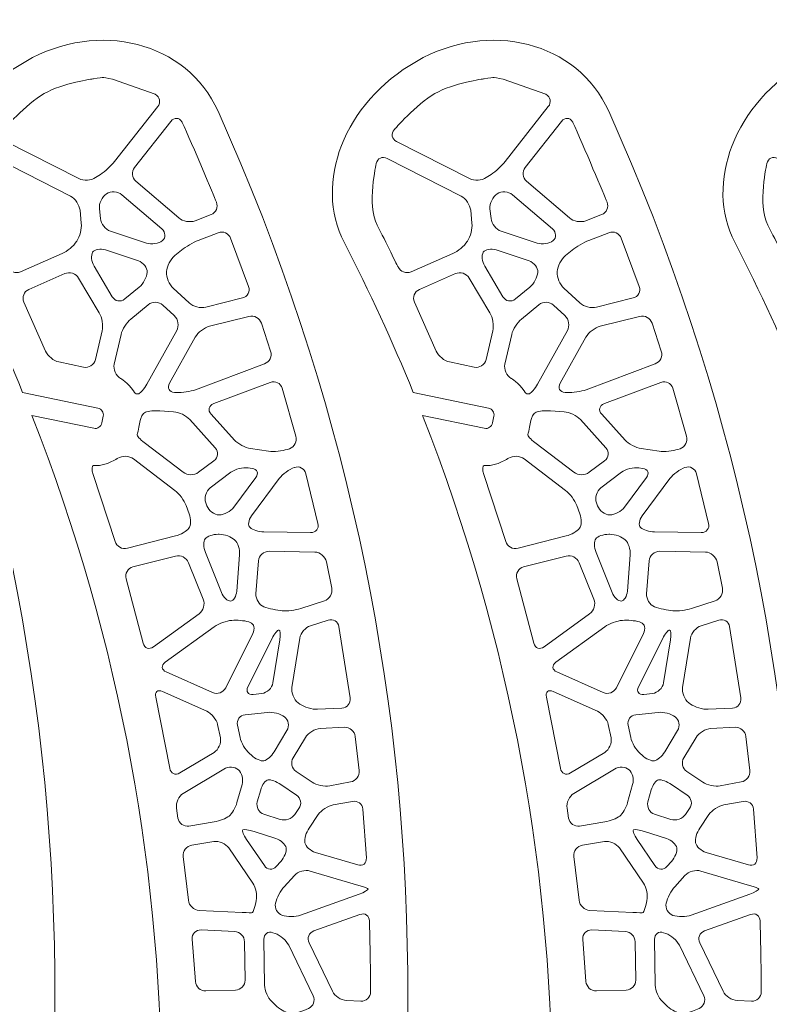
# Model space of a CAD drawing. Header units: inches. Extents: x 8 to 818, y -635 to -10.
# Drawn here: x 601.8 to 711, y -153.2 to -9.8 of the extents above; entities that cross this region are included whole.
import ezdxf

# ---------------------------------------------------------------- set-up
doc = ezdxf.new("R2010")
doc.units = ezdxf.units.IN
doc.header["$MEASUREMENT"] = 0
doc.layers.add('Calque 1', color=7, linetype='Continuous')

# ---------------------------------------------------------------- blocks, each defined once
blk = doc.blocks.new('block 2')
at = {"layer": 'Calque 1', "color": 179, "lineweight": 5, "true_color": 0x262425}
for points, knots in [([(715.86, -64), (715.86, -64), (726.82, -66.29), (726.82, -66.29), (727.36, -66.4), (727.7, -66.93), (727.59, -67.48), (727.59, -67.48), (727.39, -68.45), (727.39, -68.45), (727.27, -68.99), (726.74, -69.34), (726.2, -69.23), (726.2, -69.23), (717.2, -67.34), (717.2, -67.34), (769.2, -199.6), (711.01, -353.81), (579.16, -418.55), (579.16, -418.55), (584.06, -419.58), (584.06, -419.58), (584.61, -419.69), (584.95, -420.22), (584.84, -420.76), (584.84, -420.76), (584.63, -421.74), (584.63, -421.74), (584.52, -422.28), (583.99, -422.63), (583.45, -422.51), (583.45, -422.51), (574.72, -420.69), (574.72, -420.69), (571.92, -422), (569.1, -423.28), (566.24, -424.51), (562.3, -426.21), (560.36, -430.67), (561.85, -434.69), (561.85, -434.69), (561.9, -434.84), (561.9, -434.84), (563.44, -439), (568.05, -441.15), (572.21, -439.61), (738.97, -377.87), (817.84, -186.1), (744.29, -23.11), (739.77, -12.97), (726.88, -9.8), (716.32, -15.85), (716.32, -15.85), (716.32, -15.85), (716.32, -15.85), (705.75, -21.91), (701.37, -33.6), (705.82, -42.17), (709.52, -49.36), (712.86, -56.64), (715.86, -64)], [0, 0, 0, 0, 1, 1, 1, 2, 2, 2, 3, 3, 3, 4, 4, 4, 5, 5, 5, 6, 6, 6, 7, 7, 7, 8, 8, 8, 9, 9, 9, 10, 10, 10, 11, 11, 11, 12, 12, 12, 13, 13, 13, 14, 14, 14, 15, 15, 15, 16, 16, 16, 17, 17, 17, 18, 18, 18, 19, 19, 19, 20, 20, 20, 20]), ([(722.82, -35.45), (723.51, -35.8), (724.14, -36.72), (724.22, -37.5), (724.22, -37.5), (724.41, -39.41), (724.41, -39.41), (724.48, -40.18), (724.19, -41.34), (723.76, -41.99), (723.76, -41.99), (723.71, -42.07), (723.71, -42.07), (723.28, -42.71), (722.34, -43.49), (721.63, -43.81), (721.63, -43.81), (715.56, -46.46), (715.56, -46.46), (714.85, -46.77), (713.99, -46.46), (713.65, -45.76), (713.65, -45.76), (711.85, -42.05), (710.63, -39.69), (709.08, -36.7), (710.48, -30.71), (710.48, -30.71), (710.66, -29.95), (711.37, -29.62), (712.06, -29.98), (712.06, -29.98), (722.82, -35.45), (722.82, -35.45)], [0, 0, 0, 0, 1, 1, 1, 2, 2, 2, 3, 3, 3, 4, 4, 4, 5, 5, 5, 6, 6, 6, 7, 7, 7, 8, 8, 8, 9, 9, 9, 10, 10, 10, 11, 11, 11, 11])]:
    blk.add_open_spline(points, degree=3, knots=knots, dxfattribs=at)
blk = doc.blocks.new('block 3')
at = {"layer": 'Calque 1', "color": 179, "lineweight": 5, "true_color": 0x262425}
for points, knots in [([(659.05, -64), (659.05, -64), (670, -66.29), (670, -66.29), (670.54, -66.4), (670.89, -66.93), (670.77, -67.48), (670.77, -67.48), (670.57, -68.45), (670.57, -68.45), (670.46, -68.99), (669.93, -69.34), (669.38, -69.23), (669.38, -69.23), (660.39, -67.34), (660.39, -67.34), (712.38, -199.6), (654.19, -353.81), (522.35, -418.55), (522.35, -418.55), (527.25, -419.58), (527.25, -419.58), (527.79, -419.69), (528.13, -420.22), (528.02, -420.76), (528.02, -420.76), (527.82, -421.74), (527.82, -421.74), (527.7, -422.28), (527.17, -422.63), (526.63, -422.51), (526.63, -422.51), (517.9, -420.69), (517.9, -420.69), (515.1, -422), (512.28, -423.28), (509.42, -424.51), (505.49, -426.21), (503.55, -430.67), (505.03, -434.69), (505.03, -434.69), (505.09, -434.84), (505.09, -434.84), (506.62, -439), (511.23, -441.15), (515.39, -439.61), (682.15, -377.87), (761.02, -186.1), (687.47, -23.11), (682.95, -12.97), (670.06, -9.8), (659.51, -15.85), (659.51, -15.85), (659.51, -15.85), (659.51, -15.85), (648.93, -21.91), (644.56, -33.6), (649, -42.17), (652.7, -49.36), (656.04, -56.64), (659.05, -64)], [0, 0, 0, 0, 1, 1, 1, 2, 2, 2, 3, 3, 3, 4, 4, 4, 5, 5, 5, 6, 6, 6, 7, 7, 7, 8, 8, 8, 9, 9, 9, 10, 10, 10, 11, 11, 11, 12, 12, 12, 13, 13, 13, 14, 14, 14, 15, 15, 15, 16, 16, 16, 17, 17, 17, 18, 18, 18, 19, 19, 19, 20, 20, 20, 20]), ([(670.73, -18.2), (670.73, -18.2), (671.36, -18.3), (672.13, -18.43), (672.13, -18.43), (678.35, -20.63), (678.35, -20.63), (679.02, -21.02), (679.17, -21.83), (678.69, -22.44), (678.69, -22.44), (672.42, -30.41), (672.42, -30.41), (671.95, -31.02), (671.02, -31.87), (670.38, -32.3), (670.38, -32.3), (669.67, -32.77), (669.67, -32.77), (669.02, -33.2), (667.93, -33.26), (667.24, -32.91), (667.24, -32.91), (656.62, -27.51), (656.62, -27.51), (655.93, -27.16), (655.78, -26.39), (656.28, -25.8), (656.28, -25.8), (659.43, -22.13), (662.2, -20.54), (664.87, -19.01), (669.34, -18.39), (669.34, -18.39), (670.11, -18.28), (670.73, -18.2), (670.73, -18.2)], [0, 0, 0, 0, 1, 1, 1, 2, 2, 2, 3, 3, 3, 4, 4, 4, 5, 5, 5, 6, 6, 6, 7, 7, 7, 8, 8, 8, 9, 9, 9, 10, 10, 10, 11, 11, 11, 12, 12, 12, 12]), ([(680.61, -24.58), (681.09, -23.97), (681.82, -24), (682.23, -24.66), (682.23, -24.66), (682.24, -24.67), (682.53, -25.31), (684.33, -29.32), (687.23, -36.34), (687.23, -36.34), (687.53, -37.06), (687.18, -37.87), (686.45, -38.15), (686.45, -38.15), (684.14, -39.04), (684.14, -39.04), (683.42, -39.32), (682.34, -39.14), (681.76, -38.63), (681.76, -38.63), (675.54, -33.3), (675.54, -33.3), (674.95, -32.8), (674.86, -31.88), (675.34, -31.27), (675.34, -31.27), (680.61, -24.58), (680.61, -24.58)], [0, 0, 0, 0, 1, 1, 1, 2, 2, 2, 3, 3, 3, 4, 4, 4, 5, 5, 5, 6, 6, 6, 7, 7, 7, 8, 8, 8, 9, 9, 9, 9]), ([(666, -35.45), (666.69, -35.8), (667.32, -36.72), (667.4, -37.5), (667.4, -37.5), (667.59, -39.41), (667.59, -39.41), (667.66, -40.18), (667.37, -41.34), (666.94, -41.99), (666.94, -41.99), (666.89, -42.07), (666.89, -42.07), (666.46, -42.71), (665.53, -43.49), (664.82, -43.81), (664.82, -43.81), (658.74, -46.46), (658.74, -46.46), (658.03, -46.77), (657.17, -46.46), (656.83, -45.76), (656.83, -45.76), (655.03, -42.05), (653.82, -39.69), (652.26, -36.7), (653.67, -30.71), (653.67, -30.71), (653.84, -29.95), (654.56, -29.62), (655.25, -29.98), (655.25, -29.98), (666, -35.45), (666, -35.45)], [0, 0, 0, 0, 1, 1, 1, 2, 2, 2, 3, 3, 3, 4, 4, 4, 5, 5, 5, 6, 6, 6, 7, 7, 7, 8, 8, 8, 9, 9, 9, 10, 10, 10, 11, 11, 11, 11]), ([(679.28, -40.22), (679.87, -40.73), (679.91, -41.5), (679.38, -41.93), (678.84, -42.37), (677.8, -42.52), (677.07, -42.28), (677.07, -42.28), (671.84, -40.56), (671.84, -40.56), (671.1, -40.32), (670.43, -39.49), (670.36, -38.72), (670.36, -38.72), (670.21, -37.29), (670.21, -37.29), (670.14, -36.52), (670.6, -35.54), (671.24, -35.12), (671.89, -34.69), (672.89, -34.75), (673.48, -35.26), (673.48, -35.26), (679.28, -40.22), (679.28, -40.22)], [0, 0, 0, 0, 1, 1, 1, 2, 2, 2, 3, 3, 3, 4, 4, 4, 5, 5, 5, 6, 6, 6, 7, 7, 7, 8, 8, 8, 8]), ([(687.49, -40.78), (688.22, -40.5), (689.04, -40.86), (689.31, -41.59), (689.31, -41.59), (691.92, -48.6), (691.92, -48.6), (692.19, -49.33), (691.79, -50.08), (691.04, -50.27), (691.04, -50.27), (685.69, -51.61), (685.69, -51.61), (684.93, -51.8), (683.85, -51.52), (683.28, -51), (683.28, -51), (680.95, -48.86), (680.95, -48.86), (680.38, -48.33), (679.95, -47.27), (679.99, -46.49), (679.99, -46.49), (680, -46.41), (680, -46.41), (680.04, -45.64), (680.57, -44.6), (681.17, -44.11), (681.17, -44.11), (682.17, -43.3), (682.17, -43.3), (682.77, -42.81), (683.86, -42.18), (684.58, -41.9), (684.58, -41.9), (687.49, -40.78), (687.49, -40.78)], [0, 0, 0, 0, 1, 1, 1, 2, 2, 2, 3, 3, 3, 4, 4, 4, 5, 5, 5, 6, 6, 6, 7, 7, 7, 8, 8, 8, 9, 9, 9, 10, 10, 10, 11, 11, 11, 12, 12, 12, 12]), ([(675.89, -44.87), (676.63, -45.11), (677.2, -45.87), (677.16, -46.55), (677.12, -47.23), (676.6, -48.19), (676, -48.69), (676, -48.69), (673.9, -50.41), (673.9, -50.41), (673.29, -50.9), (672.48, -50.76), (672.08, -50.09), (672.08, -50.09), (669.44, -45.63), (669.44, -45.63), (669.04, -44.96), (668.95, -44.06), (669.24, -43.63), (669.53, -43.2), (670.36, -43.05), (671.1, -43.29), (671.1, -43.29), (675.89, -44.87), (675.89, -44.87)], [0, 0, 0, 0, 1, 1, 1, 2, 2, 2, 3, 3, 3, 4, 4, 4, 5, 5, 5, 6, 6, 6, 7, 7, 7, 8, 8, 8, 8]), ([(670.2, -52.45), (670.6, -53.12), (670.78, -54.29), (670.6, -55.04), (670.6, -55.04), (669.63, -59.24), (669.63, -59.24), (669.45, -60), (668.69, -60.49), (667.93, -60.33), (667.93, -60.33), (664.33, -59.58), (664.33, -59.58), (663.57, -59.42), (662.7, -58.71), (662.39, -57.99), (662.39, -57.99), (659.23, -50.87), (659.23, -50.87), (658.91, -50.16), (659.23, -49.33), (659.94, -49.02), (659.94, -49.02), (665.18, -46.73), (665.18, -46.73), (665.89, -46.41), (666.8, -46.71), (667.19, -47.37), (667.19, -47.37), (670.2, -52.45), (670.2, -52.45)], [0, 0, 0, 0, 1, 1, 1, 2, 2, 2, 3, 3, 3, 4, 4, 4, 5, 5, 5, 6, 6, 6, 7, 7, 7, 8, 8, 8, 9, 9, 9, 10, 10, 10, 10]), ([(681.11, -52.83), (681.68, -53.36), (681.84, -54.34), (681.46, -55.02), (681.46, -55.02), (677.11, -62.8), (677.11, -62.8), (676.73, -63.47), (676.22, -64.1), (675.97, -64.2), (675.71, -64.29), (675.41, -64.18), (675.29, -63.96), (675.29, -63.96), (675.29, -63.96), (675.16, -63.76), (674.41, -62.61), (673.28, -61.97), (673.28, -61.97), (672.61, -61.58), (672.2, -60.65), (672.37, -59.89), (672.37, -59.89), (673.37, -55.6), (673.37, -55.6), (673.55, -54.84), (674.18, -53.82), (674.78, -53.33), (674.78, -53.33), (677.32, -51.25), (677.32, -51.25), (677.92, -50.76), (678.88, -50.79), (679.45, -51.31), (679.45, -51.31), (681.11, -52.83), (681.11, -52.83)], [0, 0, 0, 0, 1, 1, 1, 2, 2, 2, 3, 3, 3, 4, 4, 4, 5, 5, 5, 6, 6, 6, 7, 7, 7, 8, 8, 8, 9, 9, 9, 10, 10, 10, 11, 11, 11, 12, 12, 12, 12]), ([(691.96, -52.95), (692.72, -52.76), (693.54, -53.21), (693.78, -53.94), (693.78, -53.94), (695.12, -58.01), (695.12, -58.01), (695.36, -58.75), (694.96, -59.58), (694.23, -59.85), (694.23, -59.85), (684.19, -63.61), (684.19, -63.61), (683.46, -63.88), (682.24, -64.07), (681.46, -64.02), (681.46, -64.02), (681.13, -64), (681.13, -64), (680.36, -63.95), (680.03, -63.35), (680.41, -62.67), (680.41, -62.67), (684.17, -55.96), (684.17, -55.96), (684.54, -55.28), (685.47, -54.57), (686.22, -54.38), (686.22, -54.38), (691.96, -52.95), (691.96, -52.95)], [0, 0, 0, 0, 1, 1, 1, 2, 2, 2, 3, 3, 3, 4, 4, 4, 5, 5, 5, 6, 6, 6, 7, 7, 7, 8, 8, 8, 9, 9, 9, 10, 10, 10, 10]), ([(695.07, -62.55), (695.8, -62.27), (696.57, -62.66), (696.79, -63.4), (696.79, -63.4), (698.8, -70.37), (698.8, -70.37), (699.01, -71.11), (698.58, -71.93), (697.85, -72.19), (697.85, -72.19), (697.55, -72.29), (697.55, -72.29), (696.82, -72.55), (695.59, -72.67), (694.82, -72.56), (694.82, -72.56), (692.2, -72.18), (692.2, -72.18), (691.43, -72.07), (690.37, -71.51), (689.85, -70.93), (689.85, -70.93), (686.46, -67.18), (686.46, -67.18), (685.94, -66.6), (686.11, -65.91), (686.84, -65.63), (686.84, -65.63), (695.07, -62.55), (695.07, -62.55)], [0, 0, 0, 0, 1, 1, 1, 2, 2, 2, 3, 3, 3, 4, 4, 4, 5, 5, 5, 6, 6, 6, 7, 7, 7, 8, 8, 8, 9, 9, 9, 10, 10, 10, 10]), ([(681.01, -66.82), (681.78, -66.87), (682.84, -67.38), (683.36, -67.95), (683.36, -67.95), (687.07, -72.06), (687.07, -72.06), (687.59, -72.63), (687.5, -73.48), (686.88, -73.95), (686.88, -73.95), (684.64, -75.63), (684.64, -75.63), (684.02, -76.09), (683.01, -76.09), (682.39, -75.62), (682.39, -75.62), (676.74, -71.3), (676.74, -71.3), (676.12, -70.83), (675.66, -70.31), (675.71, -70.15), (675.76, -69.99), (675.91, -69.34), (675.97, -69.07), (676.02, -68.8), (676.1, -68.36), (676.14, -68.1), (676.18, -67.83), (676.52, -67), (676.91, -66.86), (677.29, -66.72), (678.24, -66.64), (679.02, -66.69), (679.02, -66.69), (681.01, -66.82), (681.01, -66.82)], [0, 0, 0, 0, 1, 1, 1, 2, 2, 2, 3, 3, 3, 4, 4, 4, 5, 5, 5, 6, 6, 6, 7, 7, 7, 8, 8, 8, 9, 9, 9, 10, 10, 10, 11, 11, 11, 12, 12, 12, 12]), ([(681.21, -78.26), (681.82, -78.74), (682.55, -79.72), (682.83, -80.44), (682.83, -80.44), (683.29, -81.67), (683.29, -81.67), (683.56, -82.39), (683.53, -83.34), (683.22, -83.77), (682.91, -84.19), (682.04, -84.7), (681.29, -84.89), (681.29, -84.89), (674.29, -86.68), (674.29, -86.68), (673.54, -86.87), (672.73, -86.43), (672.5, -85.69), (672.5, -85.69), (669.33, -75.96), (669.33, -75.96), (669.08, -75.22), (669.09, -74.64), (669.35, -74.66), (669.35, -74.66), (669.35, -74.66), (669.59, -74.66), (671.27, -74.66), (672.9, -73.59), (672.9, -73.59), (673.55, -73.17), (674.58, -73.2), (675.2, -73.67), (675.2, -73.67), (681.21, -78.26), (681.21, -78.26)], [0, 0, 0, 0, 1, 1, 1, 2, 2, 2, 3, 3, 3, 4, 4, 4, 5, 5, 5, 6, 6, 6, 7, 7, 7, 8, 8, 8, 9, 9, 9, 10, 10, 10, 11, 11, 11, 12, 12, 12, 12]), ([(692.41, -75.06), (693.18, -75.17), (693.43, -75.77), (692.97, -76.39), (692.97, -76.39), (689.76, -80.7), (689.76, -80.7), (689.3, -81.32), (688.34, -81.82), (687.64, -81.82), (686.93, -81.81), (686.13, -81.21), (685.86, -80.48), (685.86, -80.48), (685.7, -80.06), (685.7, -80.06), (685.42, -79.33), (685.71, -78.36), (686.33, -77.89), (686.33, -77.89), (689.34, -75.63), (689.34, -75.63), (689.96, -75.17), (691.1, -74.87), (691.87, -74.98), (691.87, -74.98), (692.41, -75.06), (692.41, -75.06)], [0, 0, 0, 0, 1, 1, 1, 2, 2, 2, 3, 3, 3, 4, 4, 4, 5, 5, 5, 6, 6, 6, 7, 7, 7, 8, 8, 8, 9, 9, 9, 9]), ([(698.57, -74.92), (699.31, -74.67), (700.06, -75.08), (700.25, -75.83), (700.25, -75.83), (702.01, -83.05), (702.01, -83.05), (702.18, -83.81), (701.69, -84.41), (700.92, -84.4), (700.92, -84.4), (694.16, -84.29), (694.16, -84.29), (693.38, -84.27), (692.47, -84), (692.12, -83.67), (691.78, -83.35), (691.88, -82.58), (692.34, -81.95), (692.34, -81.95), (696.39, -76.52), (696.39, -76.52), (696.85, -75.9), (697.83, -75.18), (698.57, -74.93), (698.57, -74.93), (698.57, -74.92), (698.57, -74.92)], [0, 0, 0, 0, 1, 1, 1, 2, 2, 2, 3, 3, 3, 4, 4, 4, 5, 5, 5, 6, 6, 6, 7, 7, 7, 8, 8, 8, 9, 9, 9, 9]), ([(687.64, -84.64), (688.42, -84.65), (689.43, -85.01), (689.88, -85.44), (690.34, -85.87), (690.66, -86.86), (690.6, -87.63), (690.6, -87.63), (690.19, -92.9), (690.19, -92.9), (690.13, -93.68), (689.72, -94.33), (689.29, -94.35), (688.85, -94.38), (688.26, -93.81), (687.97, -93.09), (687.97, -93.09), (685.63, -87.29), (685.63, -87.29), (685.34, -86.57), (685.32, -85.67), (685.59, -85.3), (685.86, -84.93), (686.72, -84.63), (687.5, -84.64), (687.5, -84.64), (687.64, -84.64), (687.64, -84.64)], [0, 0, 0, 0, 1, 1, 1, 2, 2, 2, 3, 3, 3, 4, 4, 4, 5, 5, 5, 6, 6, 6, 7, 7, 7, 8, 8, 8, 9, 9, 9, 9]), ([(701.54, -87.23), (702.31, -87.25), (703.08, -87.88), (703.24, -88.64), (703.24, -88.64), (704.02, -92.5), (704.02, -92.5), (704.17, -93.26), (703.68, -94.08), (702.95, -94.32), (702.95, -94.32), (699.5, -95.44), (699.5, -95.44), (698.76, -95.68), (697.54, -95.83), (696.79, -95.77), (696.04, -95.71), (694.86, -95.45), (694.16, -95.18), (693.45, -94.92), (692.93, -94.07), (692.99, -93.29), (692.99, -93.29), (693.37, -88.5), (693.37, -88.5), (693.43, -87.73), (694.11, -87.11), (694.89, -87.12), (694.89, -87.12), (701.54, -87.23), (701.54, -87.23)], [0, 0, 0, 0, 1, 1, 1, 2, 2, 2, 3, 3, 3, 4, 4, 4, 5, 5, 5, 6, 6, 6, 7, 7, 7, 8, 8, 8, 9, 9, 9, 10, 10, 10, 10]), ([(685.32, -94.07), (685.61, -94.79), (685.33, -95.75), (684.7, -96.2), (684.7, -96.2), (678.08, -101.01), (678.08, -101.01), (677.45, -101.47), (676.78, -101.23), (676.59, -100.47), (676.59, -100.47), (674.1, -91.1), (674.1, -91.1), (673.89, -90.35), (674.34, -89.58), (675.09, -89.39), (675.09, -89.39), (681.29, -87.81), (681.29, -87.81), (682.04, -87.61), (682.89, -88.05), (683.18, -88.77), (683.18, -88.77), (685.32, -94.07), (685.32, -94.07)], [0, 0, 0, 0, 1, 1, 1, 2, 2, 2, 3, 3, 3, 4, 4, 4, 5, 5, 5, 6, 6, 6, 7, 7, 7, 8, 8, 8, 8]), ([(692.17, -97.45), (692.71, -97.66), (692.88, -98.39), (692.53, -99.09), (692.53, -99.09), (688.59, -106.97), (688.59, -106.97), (688.24, -107.66), (687.38, -107.97), (686.67, -107.66), (686.67, -107.66), (679.94, -104.66), (679.94, -104.66), (679.23, -104.35), (679.17, -103.71), (679.79, -103.26), (679.79, -103.26), (686.92, -98.08), (686.92, -98.08), (687.55, -97.63), (688.69, -97.22), (689.47, -97.17), (689.47, -97.17), (689.76, -97.15), (689.76, -97.15), (690.54, -97.11), (691.62, -97.24), (692.17, -97.45)], [0, 0, 0, 0, 1, 1, 1, 2, 2, 2, 3, 3, 3, 4, 4, 4, 5, 5, 5, 6, 6, 6, 7, 7, 7, 8, 8, 8, 9, 9, 9, 9]), ([(703.47, -97.12), (704.21, -96.88), (704.92, -97.31), (705.05, -98.07), (705.05, -98.07), (706.69, -108.45), (706.69, -108.45), (706.8, -109.22), (706.26, -109.88), (705.49, -109.92), (705.49, -109.92), (701.93, -110.1), (701.93, -110.1), (701.15, -110.14), (700.01, -109.8), (699.38, -109.34), (699.38, -109.34), (699.12, -109.14), (699.12, -109.14), (698.5, -108.68), (698.09, -107.68), (698.21, -106.91), (698.21, -106.91), (699.36, -99.77), (699.36, -99.77), (699.48, -99), (700.19, -98.18), (700.92, -97.94), (700.92, -97.94), (703.47, -97.12), (703.47, -97.12)], [0, 0, 0, 0, 1, 1, 1, 2, 2, 2, 3, 3, 3, 4, 4, 4, 5, 5, 5, 6, 6, 6, 7, 7, 7, 8, 8, 8, 9, 9, 9, 10, 10, 10, 10]), ([(696.32, -98.57), (696.52, -98.58), (696.59, -99.22), (696.46, -99.99), (696.46, -99.99), (695.46, -106.25), (695.46, -106.25), (695.33, -107.01), (694.6, -107.71), (693.83, -107.79), (693.83, -107.79), (692.59, -107.93), (692.59, -107.93), (691.82, -108.01), (691.47, -107.51), (691.82, -106.82), (691.82, -106.82), (695.33, -99.8), (695.33, -99.8), (695.67, -99.11), (696.12, -98.55), (696.32, -98.57)], [0, 0, 0, 0, 1, 1, 1, 2, 2, 2, 3, 3, 3, 4, 4, 4, 5, 5, 5, 6, 6, 6, 7, 7, 7, 7]), ([(685.83, -110.37), (686.54, -110.69), (687.25, -111.57), (687.41, -112.33), (687.41, -112.33), (687.81, -114.26), (687.81, -114.26), (687.97, -115.02), (687.55, -115.96), (686.89, -116.36), (686.89, -116.36), (681.92, -119.35), (681.92, -119.35), (681.25, -119.75), (680.59, -119.45), (680.45, -118.68), (680.45, -118.68), (678.41, -108.32), (678.41, -108.32), (678.25, -107.56), (678.7, -107.2), (679.41, -107.52), (679.41, -107.52), (685.83, -110.37), (685.83, -110.37)], [0, 0, 0, 0, 1, 1, 1, 2, 2, 2, 3, 3, 3, 4, 4, 4, 5, 5, 5, 6, 6, 6, 7, 7, 7, 8, 8, 8, 8]), ([(697.14, -111.19), (697.73, -111.62), (697.89, -112.52), (697.49, -113.19), (697.49, -113.19), (695.62, -116.27), (695.62, -116.27), (695.22, -116.94), (694.55, -117.53), (694.14, -117.6), (693.72, -117.66), (692.9, -117.3), (692.32, -116.78), (692.32, -116.78), (692.03, -116.52), (692.03, -116.52), (691.44, -116.01), (690.84, -114.96), (690.68, -114.2), (690.68, -114.2), (690.31, -112.42), (690.31, -112.42), (690.15, -111.66), (690.65, -110.98), (691.42, -110.89), (691.42, -110.89), (694.66, -110.54), (694.66, -110.54), (695.43, -110.46), (696.55, -110.75), (697.14, -111.19)], [0, 0, 0, 0, 1, 1, 1, 2, 2, 2, 3, 3, 3, 4, 4, 4, 5, 5, 5, 6, 6, 6, 7, 7, 7, 8, 8, 8, 9, 9, 9, 10, 10, 10, 10]), ([(705.85, -112.72), (706.63, -112.68), (707.34, -113.28), (707.43, -114.05), (707.43, -114.05), (707.99, -119), (707.99, -119), (708.08, -119.78), (707.52, -120.52), (706.76, -120.66), (706.76, -120.66), (703.71, -121.23), (703.71, -121.23), (702.95, -121.37), (701.8, -121.13), (701.15, -120.7), (701.15, -120.7), (698.83, -119.14), (698.83, -119.14), (698.19, -118.71), (697.99, -117.81), (698.39, -117.14), (698.39, -117.14), (700.18, -114.19), (700.18, -114.19), (700.58, -113.52), (701.54, -112.95), (702.32, -112.91), (702.32, -112.91), (705.85, -112.72), (705.85, -112.72)], [0, 0, 0, 0, 1, 1, 1, 2, 2, 2, 3, 3, 3, 4, 4, 4, 5, 5, 5, 6, 6, 6, 7, 7, 7, 8, 8, 8, 9, 9, 9, 10, 10, 10, 10]), ([(690.43, -118.88), (690.93, -119.32), (691.17, -120.29), (690.96, -121.04), (690.96, -121.04), (690.23, -123.67), (690.23, -123.67), (690.02, -124.42), (689.5, -125.3), (689.08, -125.63), (688.66, -125.96), (687.69, -126.34), (686.92, -126.47), (686.92, -126.47), (683.25, -127.08), (683.25, -127.08), (682.48, -127.21), (681.76, -126.68), (681.65, -125.92), (681.65, -125.92), (681.42, -124.46), (681.42, -124.46), (681.3, -123.69), (681.75, -122.74), (682.41, -122.34), (682.41, -122.34), (688.31, -118.8), (688.31, -118.8), (688.98, -118.4), (689.93, -118.44), (690.43, -118.88)], [0, 0, 0, 0, 1, 1, 1, 2, 2, 2, 3, 3, 3, 4, 4, 4, 5, 5, 5, 6, 6, 6, 7, 7, 7, 8, 8, 8, 9, 9, 9, 10, 10, 10, 10]), ([(698.88, -122.57), (699.52, -123), (699.69, -123.88), (699.25, -124.52), (699.25, -124.52), (698.66, -125.39), (698.66, -125.39), (698.22, -126.03), (697.26, -126.36), (696.52, -126.12), (696.52, -126.12), (694.15, -125.36), (694.15, -125.36), (693.41, -125.12), (692.98, -124.32), (693.19, -123.57), (693.19, -123.57), (693.67, -121.83), (693.67, -121.83), (693.88, -121.08), (694.36, -120.42), (694.74, -120.36), (695.12, -120.3), (695.96, -120.61), (696.6, -121.04), (696.6, -121.04), (698.88, -122.57), (698.88, -122.57)], [0, 0, 0, 0, 1, 1, 1, 2, 2, 2, 3, 3, 3, 4, 4, 4, 5, 5, 5, 6, 6, 6, 7, 7, 7, 8, 8, 8, 9, 9, 9, 9]), ([(707.03, -123.49), (707.79, -123.34), (708.47, -123.86), (708.53, -124.63), (708.53, -124.63), (709.05, -131.72), (709.05, -131.72), (709.1, -132.5), (708.54, -132.95), (707.79, -132.73), (707.79, -132.73), (701.65, -130.91), (701.65, -130.91), (700.91, -130.68), (700.22, -130.06), (700.11, -129.52), (700.01, -128.97), (700.29, -128.01), (700.72, -127.37), (700.72, -127.37), (702.05, -125.42), (702.05, -125.42), (702.49, -124.78), (703.47, -124.14), (704.24, -124), (704.24, -124), (707.03, -123.49), (707.03, -123.49)], [0, 0, 0, 0, 1, 1, 1, 2, 2, 2, 3, 3, 3, 4, 4, 4, 5, 5, 5, 6, 6, 6, 7, 7, 7, 8, 8, 8, 9, 9, 9, 9]), ([(695.86, -128.87), (696.6, -129.11), (697.28, -129.73), (697.38, -130.24), (697.48, -130.76), (697.13, -131.65), (696.61, -132.23), (696.61, -132.23), (695.95, -132.95), (695.95, -132.95), (695.43, -133.53), (694.64, -133.47), (694.2, -132.83), (694.2, -132.83), (691.61, -129.03), (691.61, -129.03), (691.17, -128.39), (690.93, -127.77), (691.09, -127.65), (691.24, -127.53), (691.97, -127.63), (692.7, -127.86), (692.7, -127.86), (695.86, -128.87), (695.86, -128.87)], [0, 0, 0, 0, 1, 1, 1, 2, 2, 2, 3, 3, 3, 4, 4, 4, 5, 5, 5, 6, 6, 6, 7, 7, 7, 8, 8, 8, 8]), ([(692.53, -135.39), (692.97, -136.03), (693.19, -137.17), (693.01, -137.93), (693.01, -137.93), (692.95, -138.23), (692.95, -138.23), (692.77, -138.98), (692.58, -139.63), (692.51, -139.66), (692.45, -139.7), (691.76, -139.69), (690.98, -139.65), (690.98, -139.65), (684.74, -139.35), (684.74, -139.35), (683.96, -139.32), (683.26, -138.66), (683.17, -137.88), (683.17, -137.88), (682.42, -131.51), (682.42, -131.51), (682.32, -130.74), (682.87, -130), (683.64, -129.88), (683.64, -129.88), (686.85, -129.34), (686.85, -129.34), (687.62, -129.21), (688.6, -129.63), (689.04, -130.27), (689.04, -130.27), (692.53, -135.39), (692.53, -135.39)], [0, 0, 0, 0, 1, 1, 1, 2, 2, 2, 3, 3, 3, 4, 4, 4, 5, 5, 5, 6, 6, 6, 7, 7, 7, 8, 8, 8, 9, 9, 9, 10, 10, 10, 11, 11, 11, 11]), ([(707.95, -135.72), (708.7, -135.94), (709.31, -136.18), (709.31, -136.25), (709.31, -136.33), (708.73, -136.73), (707.99, -136.99), (707.99, -136.99), (699.46, -140.03), (699.46, -140.03), (698.73, -140.29), (697.54, -140.31), (696.82, -140.07), (696.11, -139.83), (695.66, -139.03), (695.83, -138.29), (696, -137.55), (696.56, -136.47), (697.08, -135.9), (697.08, -135.9), (698.57, -134.26), (698.57, -134.26), (699.1, -133.69), (700.13, -133.4), (700.88, -133.62), (700.88, -133.62), (707.95, -135.72), (707.95, -135.72)], [0, 0, 0, 0, 1, 1, 1, 2, 2, 2, 3, 3, 3, 4, 4, 4, 5, 5, 5, 6, 6, 6, 7, 7, 7, 8, 8, 8, 9, 9, 9, 9]), ([(708.12, -139.94), (708.85, -139.68), (709.47, -140.1), (709.49, -140.88), (709.49, -140.88), (709.64, -145.91), (709.66, -149.07), (709.66, -150.17), (709.66, -151.2), (709.66, -151.2), (709.65, -151.98), (709.02, -152.58), (708.24, -152.55), (708.24, -152.55), (706.14, -152.45), (706.14, -152.45), (705.37, -152.41), (704.46, -151.81), (704.12, -151.12), (704.12, -151.12), (700.71, -144.07), (700.71, -144.07), (700.38, -143.37), (700.7, -142.59), (701.43, -142.33), (701.43, -142.33), (708.12, -139.94), (708.12, -139.94)], [0, 0, 0, 0, 1, 1, 1, 2, 2, 2, 3, 3, 3, 4, 4, 4, 5, 5, 5, 6, 6, 6, 7, 7, 7, 8, 8, 8, 9, 9, 9, 9]), ([(689.89, -142.43), (690.67, -142.47), (691.31, -143.13), (691.32, -143.91), (691.32, -143.91), (691.4, -149.49), (691.4, -149.49), (691.42, -150.27), (690.79, -150.92), (690.02, -150.94), (690.02, -150.94), (685.68, -151.07), (685.68, -151.07), (684.9, -151.09), (684.23, -150.48), (684.17, -149.7), (684.17, -149.7), (683.71, -143.53), (683.71, -143.53), (683.65, -142.76), (684.23, -142.16), (685.01, -142.19), (685.01, -142.19), (689.89, -142.43), (689.89, -142.43)], [0, 0, 0, 0, 1, 1, 1, 2, 2, 2, 3, 3, 3, 4, 4, 4, 5, 5, 5, 6, 6, 6, 7, 7, 7, 8, 8, 8, 8]), ([(695.79, -142.7), (696.53, -142.95), (697.41, -143.72), (697.75, -144.42), (697.75, -144.42), (701.3, -151.77), (701.3, -151.77), (701.64, -152.47), (701.33, -153.29), (700.62, -153.6), (700.62, -153.6), (699.92, -153.9), (699.92, -153.9), (699.21, -154.21), (698.23, -154.38), (697.73, -154.27), (697.24, -154.17), (696.37, -153.65), (695.81, -153.12), (695.81, -153.12), (695.29, -152.62), (695.29, -152.62), (694.72, -152.09), (694.25, -151.02), (694.24, -150.24), (694.24, -150.24), (694.14, -143.55), (694.14, -143.55), (694.13, -142.78), (694.72, -142.34), (695.46, -142.59), (695.46, -142.59), (695.79, -142.7), (695.79, -142.7)], [0, 0, 0, 0, 1, 1, 1, 2, 2, 2, 3, 3, 3, 4, 4, 4, 5, 5, 5, 6, 6, 6, 7, 7, 7, 8, 8, 8, 9, 9, 9, 10, 10, 10, 11, 11, 11, 11])]:
    blk.add_open_spline(points, degree=3, knots=knots, dxfattribs=at)
blk = doc.blocks.new('block 4')
at = {"layer": 'Calque 1', "color": 179, "lineweight": 5, "true_color": 0x262425}
for points, knots in [([(602.23, -64), (602.23, -64), (613.18, -66.29), (613.18, -66.29), (613.72, -66.4), (614.07, -66.93), (613.96, -67.48), (613.96, -67.48), (613.75, -68.45), (613.75, -68.45), (613.64, -68.99), (613.11, -69.34), (612.57, -69.23), (612.57, -69.23), (603.57, -67.34), (603.57, -67.34), (655.56, -199.6), (597.38, -353.81), (465.53, -418.55), (465.53, -418.55), (470.43, -419.58), (470.43, -419.58), (470.97, -419.69), (471.32, -420.22), (471.2, -420.76), (471.2, -420.76), (471, -421.74), (471, -421.74), (470.89, -422.28), (470.36, -422.63), (469.82, -422.51), (469.82, -422.51), (461.08, -420.69), (461.08, -420.69), (458.29, -422), (455.46, -423.28), (452.6, -424.51), (448.67, -426.21), (446.73, -430.67), (448.21, -434.69), (448.21, -434.69), (448.27, -434.84), (448.27, -434.84), (449.8, -439), (454.42, -441.15), (458.57, -439.61), (625.34, -377.87), (704.2, -186.1), (630.65, -23.11), (626.13, -12.97), (613.24, -9.8), (602.69, -15.85), (602.69, -15.85), (602.69, -15.85), (602.69, -15.85), (592.11, -21.91), (587.74, -33.6), (592.19, -42.17), (595.88, -49.36), (599.22, -56.64), (602.23, -64)], [0, 0, 0, 0, 1, 1, 1, 2, 2, 2, 3, 3, 3, 4, 4, 4, 5, 5, 5, 6, 6, 6, 7, 7, 7, 8, 8, 8, 9, 9, 9, 10, 10, 10, 11, 11, 11, 12, 12, 12, 13, 13, 13, 14, 14, 14, 15, 15, 15, 16, 16, 16, 17, 17, 17, 18, 18, 18, 19, 19, 19, 20, 20, 20, 20]), ([(613.92, -18.2), (613.92, -18.2), (614.54, -18.3), (615.31, -18.43), (615.31, -18.43), (621.53, -20.63), (621.53, -20.63), (622.2, -21.02), (622.36, -21.83), (621.88, -22.44), (621.88, -22.44), (615.61, -30.41), (615.61, -30.41), (615.13, -31.02), (614.21, -31.87), (613.56, -32.3), (613.56, -32.3), (612.85, -32.77), (612.85, -32.77), (612.21, -33.2), (611.11, -33.26), (610.42, -32.91), (610.42, -32.91), (599.8, -27.51), (599.8, -27.51), (599.11, -27.16), (598.96, -26.39), (599.46, -25.8), (599.46, -25.8), (602.61, -22.13), (605.38, -20.54), (608.05, -19.01), (612.52, -18.39), (612.52, -18.39), (613.29, -18.28), (613.92, -18.2), (613.92, -18.2)], [0, 0, 0, 0, 1, 1, 1, 2, 2, 2, 3, 3, 3, 4, 4, 4, 5, 5, 5, 6, 6, 6, 7, 7, 7, 8, 8, 8, 9, 9, 9, 10, 10, 10, 11, 11, 11, 12, 12, 12, 12]), ([(623.79, -24.58), (624.27, -23.97), (625, -24), (625.41, -24.66), (625.41, -24.66), (625.42, -24.67), (625.71, -25.31), (627.52, -29.32), (630.41, -36.34), (630.41, -36.34), (630.71, -37.06), (630.36, -37.87), (629.64, -38.15), (629.64, -38.15), (627.33, -39.04), (627.33, -39.04), (626.6, -39.32), (625.53, -39.14), (624.94, -38.63), (624.94, -38.63), (618.72, -33.3), (618.72, -33.3), (618.13, -32.8), (618.04, -31.88), (618.52, -31.27), (618.52, -31.27), (623.79, -24.58), (623.79, -24.58)], [0, 0, 0, 0, 1, 1, 1, 2, 2, 2, 3, 3, 3, 4, 4, 4, 5, 5, 5, 6, 6, 6, 7, 7, 7, 8, 8, 8, 9, 9, 9, 9]), ([(609.18, -35.45), (609.88, -35.8), (610.5, -36.72), (610.58, -37.5), (610.58, -37.5), (610.77, -39.41), (610.77, -39.41), (610.85, -40.18), (610.56, -41.34), (610.13, -41.99), (610.13, -41.99), (610.07, -42.07), (610.07, -42.07), (609.64, -42.71), (608.71, -43.49), (608, -43.81), (608, -43.81), (601.92, -46.46), (601.92, -46.46), (601.21, -46.77), (600.35, -46.46), (600.01, -45.76), (600.01, -45.76), (598.21, -42.05), (597, -39.69), (595.44, -36.7), (596.85, -30.71), (596.85, -30.71), (597.03, -29.95), (597.74, -29.62), (598.43, -29.98), (598.43, -29.98), (609.18, -35.45), (609.18, -35.45)], [0, 0, 0, 0, 1, 1, 1, 2, 2, 2, 3, 3, 3, 4, 4, 4, 5, 5, 5, 6, 6, 6, 7, 7, 7, 8, 8, 8, 9, 9, 9, 10, 10, 10, 11, 11, 11, 11]), ([(622.46, -40.22), (623.05, -40.73), (623.09, -41.5), (622.56, -41.93), (622.03, -42.37), (620.99, -42.52), (620.25, -42.28), (620.25, -42.28), (615.02, -40.56), (615.02, -40.56), (614.28, -40.32), (613.61, -39.49), (613.54, -38.72), (613.54, -38.72), (613.4, -37.29), (613.4, -37.29), (613.32, -36.52), (613.78, -35.54), (614.43, -35.12), (615.07, -34.69), (616.08, -34.75), (616.67, -35.26), (616.67, -35.26), (622.46, -40.22), (622.46, -40.22)], [0, 0, 0, 0, 1, 1, 1, 2, 2, 2, 3, 3, 3, 4, 4, 4, 5, 5, 5, 6, 6, 6, 7, 7, 7, 8, 8, 8, 8]), ([(630.68, -40.78), (631.4, -40.5), (632.22, -40.86), (632.49, -41.59), (632.49, -41.59), (635.11, -48.6), (635.11, -48.6), (635.37, -49.33), (634.97, -50.08), (634.22, -50.27), (634.22, -50.27), (628.87, -51.61), (628.87, -51.61), (628.11, -51.8), (627.03, -51.52), (626.46, -51), (626.46, -51), (624.14, -48.86), (624.14, -48.86), (623.56, -48.33), (623.13, -47.27), (623.17, -46.49), (623.17, -46.49), (623.18, -46.41), (623.18, -46.41), (623.22, -45.64), (623.75, -44.6), (624.35, -44.11), (624.35, -44.11), (625.35, -43.3), (625.35, -43.3), (625.96, -42.81), (627.04, -42.18), (627.76, -41.9), (627.76, -41.9), (630.68, -40.78), (630.68, -40.78)], [0, 0, 0, 0, 1, 1, 1, 2, 2, 2, 3, 3, 3, 4, 4, 4, 5, 5, 5, 6, 6, 6, 7, 7, 7, 8, 8, 8, 9, 9, 9, 10, 10, 10, 11, 11, 11, 12, 12, 12, 12]), ([(619.07, -44.87), (619.81, -45.11), (620.38, -45.87), (620.34, -46.55), (620.31, -47.23), (619.79, -48.19), (619.18, -48.69), (619.18, -48.69), (617.08, -50.41), (617.08, -50.41), (616.48, -50.9), (615.66, -50.76), (615.27, -50.09), (615.27, -50.09), (612.62, -45.63), (612.62, -45.63), (612.23, -44.96), (612.14, -44.06), (612.42, -43.63), (612.71, -43.2), (613.55, -43.05), (614.28, -43.29), (614.28, -43.29), (619.07, -44.87), (619.07, -44.87)], [0, 0, 0, 0, 1, 1, 1, 2, 2, 2, 3, 3, 3, 4, 4, 4, 5, 5, 5, 6, 6, 6, 7, 7, 7, 8, 8, 8, 8]), ([(613.39, -52.45), (613.78, -53.12), (613.96, -54.29), (613.79, -55.04), (613.79, -55.04), (612.81, -59.24), (612.81, -59.24), (612.63, -60), (611.87, -60.49), (611.11, -60.33), (611.11, -60.33), (607.52, -59.58), (607.52, -59.58), (606.76, -59.42), (605.88, -58.71), (605.57, -57.99), (605.57, -57.99), (602.42, -50.87), (602.42, -50.87), (602.1, -50.16), (602.42, -49.33), (603.13, -49.02), (603.13, -49.02), (608.36, -46.73), (608.36, -46.73), (609.08, -46.41), (609.98, -46.71), (610.38, -47.37), (610.38, -47.37), (613.39, -52.45), (613.39, -52.45)], [0, 0, 0, 0, 1, 1, 1, 2, 2, 2, 3, 3, 3, 4, 4, 4, 5, 5, 5, 6, 6, 6, 7, 7, 7, 8, 8, 8, 9, 9, 9, 10, 10, 10, 10]), ([(624.29, -52.83), (624.86, -53.36), (625.02, -54.34), (624.64, -55.02), (624.64, -55.02), (620.29, -62.8), (620.29, -62.8), (619.92, -63.47), (619.4, -64.1), (619.15, -64.2), (618.9, -64.29), (618.59, -64.18), (618.47, -63.96), (618.47, -63.96), (618.47, -63.96), (618.34, -63.76), (617.59, -62.61), (616.46, -61.97), (616.46, -61.97), (615.79, -61.58), (615.38, -60.65), (615.56, -59.89), (615.56, -59.89), (616.55, -55.6), (616.55, -55.6), (616.73, -54.84), (617.37, -53.82), (617.97, -53.33), (617.97, -53.33), (620.51, -51.25), (620.51, -51.25), (621.11, -50.76), (622.06, -50.79), (622.64, -51.31), (622.64, -51.31), (624.29, -52.83), (624.29, -52.83)], [0, 0, 0, 0, 1, 1, 1, 2, 2, 2, 3, 3, 3, 4, 4, 4, 5, 5, 5, 6, 6, 6, 7, 7, 7, 8, 8, 8, 9, 9, 9, 10, 10, 10, 11, 11, 11, 12, 12, 12, 12]), ([(635.15, -52.95), (635.9, -52.76), (636.72, -53.21), (636.96, -53.94), (636.96, -53.94), (638.3, -58.01), (638.3, -58.01), (638.54, -58.75), (638.14, -59.58), (637.41, -59.85), (637.41, -59.85), (627.37, -63.61), (627.37, -63.61), (626.65, -63.88), (625.42, -64.07), (624.64, -64.02), (624.64, -64.02), (624.32, -64), (624.32, -64), (623.54, -63.95), (623.22, -63.35), (623.6, -62.67), (623.6, -62.67), (627.35, -55.96), (627.35, -55.96), (627.73, -55.28), (628.65, -54.57), (629.41, -54.38), (629.41, -54.38), (635.15, -52.95), (635.15, -52.95)], [0, 0, 0, 0, 1, 1, 1, 2, 2, 2, 3, 3, 3, 4, 4, 4, 5, 5, 5, 6, 6, 6, 7, 7, 7, 8, 8, 8, 9, 9, 9, 10, 10, 10, 10]), ([(638.25, -62.55), (638.98, -62.27), (639.75, -62.66), (639.98, -63.4), (639.98, -63.4), (641.98, -70.37), (641.98, -70.37), (642.19, -71.11), (641.76, -71.93), (641.03, -72.19), (641.03, -72.19), (640.74, -72.29), (640.74, -72.29), (640, -72.55), (638.78, -72.67), (638.01, -72.56), (638.01, -72.56), (635.38, -72.18), (635.38, -72.18), (634.61, -72.07), (633.56, -71.51), (633.04, -70.93), (633.04, -70.93), (629.65, -67.18), (629.65, -67.18), (629.13, -66.6), (629.3, -65.91), (630.02, -65.63), (630.02, -65.63), (638.25, -62.55), (638.25, -62.55)], [0, 0, 0, 0, 1, 1, 1, 2, 2, 2, 3, 3, 3, 4, 4, 4, 5, 5, 5, 6, 6, 6, 7, 7, 7, 8, 8, 8, 9, 9, 9, 10, 10, 10, 10]), ([(624.19, -66.82), (624.97, -66.87), (626.03, -67.38), (626.55, -67.95), (626.55, -67.95), (630.25, -72.06), (630.25, -72.06), (630.77, -72.63), (630.69, -73.48), (630.06, -73.95), (630.06, -73.95), (627.83, -75.63), (627.83, -75.63), (627.21, -76.09), (626.19, -76.09), (625.58, -75.62), (625.58, -75.62), (619.92, -71.3), (619.92, -71.3), (619.3, -70.83), (618.84, -70.31), (618.89, -70.15), (618.94, -69.99), (619.09, -69.34), (619.15, -69.07), (619.21, -68.8), (619.29, -68.36), (619.33, -68.1), (619.37, -67.83), (619.7, -67), (620.09, -66.86), (620.48, -66.72), (621.43, -66.64), (622.2, -66.69), (622.2, -66.69), (624.19, -66.82), (624.19, -66.82)], [0, 0, 0, 0, 1, 1, 1, 2, 2, 2, 3, 3, 3, 4, 4, 4, 5, 5, 5, 6, 6, 6, 7, 7, 7, 8, 8, 8, 9, 9, 9, 10, 10, 10, 11, 11, 11, 12, 12, 12, 12]), ([(624.39, -78.26), (625.01, -78.74), (625.74, -79.72), (626.01, -80.44), (626.01, -80.44), (626.47, -81.67), (626.47, -81.67), (626.74, -82.39), (626.71, -83.34), (626.4, -83.77), (626.09, -84.19), (625.22, -84.7), (624.47, -84.89), (624.47, -84.89), (617.47, -86.68), (617.47, -86.68), (616.72, -86.87), (615.92, -86.43), (615.68, -85.69), (615.68, -85.69), (612.51, -75.96), (612.51, -75.96), (612.26, -75.22), (612.27, -74.64), (612.53, -74.66), (612.53, -74.66), (612.53, -74.66), (612.77, -74.66), (614.45, -74.66), (616.08, -73.59), (616.08, -73.59), (616.73, -73.17), (617.76, -73.2), (618.38, -73.67), (618.38, -73.67), (624.39, -78.26), (624.39, -78.26)], [0, 0, 0, 0, 1, 1, 1, 2, 2, 2, 3, 3, 3, 4, 4, 4, 5, 5, 5, 6, 6, 6, 7, 7, 7, 8, 8, 8, 9, 9, 9, 10, 10, 10, 11, 11, 11, 12, 12, 12, 12]), ([(635.6, -75.06), (636.36, -75.17), (636.61, -75.77), (636.15, -76.39), (636.15, -76.39), (632.94, -80.7), (632.94, -80.7), (632.48, -81.32), (631.52, -81.82), (630.82, -81.82), (630.11, -81.81), (629.31, -81.21), (629.04, -80.48), (629.04, -80.48), (628.88, -80.06), (628.88, -80.06), (628.61, -79.33), (628.89, -78.36), (629.51, -77.89), (629.51, -77.89), (632.53, -75.63), (632.53, -75.63), (633.15, -75.17), (634.28, -74.87), (635.05, -74.98), (635.05, -74.98), (635.6, -75.06), (635.6, -75.06)], [0, 0, 0, 0, 1, 1, 1, 2, 2, 2, 3, 3, 3, 4, 4, 4, 5, 5, 5, 6, 6, 6, 7, 7, 7, 8, 8, 8, 9, 9, 9, 9]), ([(641.76, -74.92), (642.49, -74.67), (643.25, -75.08), (643.43, -75.83), (643.43, -75.83), (645.19, -83.05), (645.19, -83.05), (645.37, -83.81), (644.87, -84.41), (644.1, -84.4), (644.1, -84.4), (637.34, -84.29), (637.34, -84.29), (636.56, -84.27), (635.65, -84), (635.31, -83.67), (634.96, -83.35), (635.06, -82.58), (635.53, -81.95), (635.53, -81.95), (639.57, -76.52), (639.57, -76.52), (640.04, -75.9), (641.02, -75.18), (641.75, -74.93), (641.75, -74.93), (641.76, -74.92), (641.76, -74.92)], [0, 0, 0, 0, 1, 1, 1, 2, 2, 2, 3, 3, 3, 4, 4, 4, 5, 5, 5, 6, 6, 6, 7, 7, 7, 8, 8, 8, 9, 9, 9, 9]), ([(630.82, -84.64), (631.6, -84.65), (632.61, -85.01), (633.07, -85.44), (633.52, -85.87), (633.85, -86.86), (633.79, -87.63), (633.79, -87.63), (633.37, -92.9), (633.37, -92.9), (633.31, -93.68), (632.91, -94.33), (632.47, -94.35), (632.03, -94.38), (631.44, -93.81), (631.15, -93.09), (631.15, -93.09), (628.81, -87.29), (628.81, -87.29), (628.52, -86.57), (628.5, -85.67), (628.78, -85.3), (629.05, -84.93), (629.9, -84.63), (630.68, -84.64), (630.68, -84.64), (630.82, -84.64), (630.82, -84.64)], [0, 0, 0, 0, 1, 1, 1, 2, 2, 2, 3, 3, 3, 4, 4, 4, 5, 5, 5, 6, 6, 6, 7, 7, 7, 8, 8, 8, 9, 9, 9, 9]), ([(644.72, -87.23), (645.5, -87.25), (646.26, -87.88), (646.42, -88.64), (646.42, -88.64), (647.2, -92.5), (647.2, -92.5), (647.35, -93.26), (646.87, -94.08), (646.13, -94.32), (646.13, -94.32), (642.68, -95.44), (642.68, -95.44), (641.94, -95.68), (640.72, -95.83), (639.97, -95.77), (639.23, -95.71), (638.04, -95.45), (637.34, -95.18), (636.64, -94.92), (636.11, -94.07), (636.17, -93.29), (636.17, -93.29), (636.55, -88.5), (636.55, -88.5), (636.61, -87.73), (637.29, -87.11), (638.07, -87.12), (638.07, -87.12), (644.72, -87.23), (644.72, -87.23)], [0, 0, 0, 0, 1, 1, 1, 2, 2, 2, 3, 3, 3, 4, 4, 4, 5, 5, 5, 6, 6, 6, 7, 7, 7, 8, 8, 8, 9, 9, 9, 10, 10, 10, 10]), ([(628.5, -94.07), (628.79, -94.79), (628.51, -95.75), (627.89, -96.2), (627.89, -96.2), (621.26, -101.01), (621.26, -101.01), (620.64, -101.47), (619.97, -101.23), (619.78, -100.47), (619.78, -100.47), (617.28, -91.1), (617.28, -91.1), (617.08, -90.35), (617.52, -89.58), (618.27, -89.39), (618.27, -89.39), (624.47, -87.81), (624.47, -87.81), (625.22, -87.61), (626.07, -88.05), (626.36, -88.77), (626.36, -88.77), (628.5, -94.07), (628.5, -94.07)], [0, 0, 0, 0, 1, 1, 1, 2, 2, 2, 3, 3, 3, 4, 4, 4, 5, 5, 5, 6, 6, 6, 7, 7, 7, 8, 8, 8, 8]), ([(635.35, -97.45), (635.9, -97.66), (636.06, -98.39), (635.71, -99.09), (635.71, -99.09), (631.77, -106.97), (631.77, -106.97), (631.42, -107.66), (630.56, -107.97), (629.85, -107.66), (629.85, -107.66), (623.12, -104.66), (623.12, -104.66), (622.41, -104.35), (622.35, -103.71), (622.98, -103.26), (622.98, -103.26), (630.1, -98.08), (630.1, -98.08), (630.73, -97.63), (631.88, -97.22), (632.65, -97.17), (632.65, -97.17), (632.95, -97.15), (632.95, -97.15), (633.72, -97.11), (634.8, -97.24), (635.35, -97.45)], [0, 0, 0, 0, 1, 1, 1, 2, 2, 2, 3, 3, 3, 4, 4, 4, 5, 5, 5, 6, 6, 6, 7, 7, 7, 8, 8, 8, 9, 9, 9, 9]), ([(646.65, -97.12), (647.39, -96.88), (648.1, -97.31), (648.23, -98.07), (648.23, -98.07), (649.87, -108.45), (649.87, -108.45), (649.98, -109.22), (649.44, -109.88), (648.67, -109.92), (648.67, -109.92), (645.11, -110.1), (645.11, -110.1), (644.34, -110.14), (643.19, -109.8), (642.57, -109.34), (642.57, -109.34), (642.3, -109.14), (642.3, -109.14), (641.68, -108.68), (641.27, -107.68), (641.39, -106.91), (641.39, -106.91), (642.54, -99.77), (642.54, -99.77), (642.66, -99), (643.37, -98.18), (644.11, -97.94), (644.11, -97.94), (646.65, -97.12), (646.65, -97.12)], [0, 0, 0, 0, 1, 1, 1, 2, 2, 2, 3, 3, 3, 4, 4, 4, 5, 5, 5, 6, 6, 6, 7, 7, 7, 8, 8, 8, 9, 9, 9, 10, 10, 10, 10]), ([(639.51, -98.57), (639.71, -98.58), (639.77, -99.22), (639.65, -99.99), (639.65, -99.99), (638.64, -106.25), (638.64, -106.25), (638.52, -107.01), (637.79, -107.71), (637.01, -107.79), (637.01, -107.79), (635.77, -107.93), (635.77, -107.93), (635, -108.01), (634.66, -107.51), (635, -106.82), (635, -106.82), (638.51, -99.8), (638.51, -99.8), (638.86, -99.11), (639.31, -98.55), (639.51, -98.57)], [0, 0, 0, 0, 1, 1, 1, 2, 2, 2, 3, 3, 3, 4, 4, 4, 5, 5, 5, 6, 6, 6, 7, 7, 7, 7]), ([(629.01, -110.37), (629.72, -110.69), (630.43, -111.57), (630.59, -112.33), (630.59, -112.33), (630.99, -114.26), (630.99, -114.26), (631.15, -115.02), (630.73, -115.96), (630.07, -116.36), (630.07, -116.36), (625.1, -119.35), (625.1, -119.35), (624.43, -119.75), (623.77, -119.45), (623.63, -118.68), (623.63, -118.68), (621.59, -108.32), (621.59, -108.32), (621.43, -107.56), (621.88, -107.2), (622.59, -107.52), (622.59, -107.52), (629.01, -110.37), (629.01, -110.37)], [0, 0, 0, 0, 1, 1, 1, 2, 2, 2, 3, 3, 3, 4, 4, 4, 5, 5, 5, 6, 6, 6, 7, 7, 7, 8, 8, 8, 8]), ([(640.32, -111.19), (640.91, -111.62), (641.07, -112.52), (640.67, -113.19), (640.67, -113.19), (638.81, -116.27), (638.81, -116.27), (638.4, -116.94), (637.74, -117.53), (637.32, -117.6), (636.9, -117.66), (636.09, -117.3), (635.5, -116.78), (635.5, -116.78), (635.21, -116.52), (635.21, -116.52), (634.63, -116.01), (634.02, -114.96), (633.86, -114.2), (633.86, -114.2), (633.49, -112.42), (633.49, -112.42), (633.33, -111.66), (633.83, -110.98), (634.61, -110.89), (634.61, -110.89), (637.84, -110.54), (637.84, -110.54), (638.61, -110.46), (639.73, -110.75), (640.32, -111.19)], [0, 0, 0, 0, 1, 1, 1, 2, 2, 2, 3, 3, 3, 4, 4, 4, 5, 5, 5, 6, 6, 6, 7, 7, 7, 8, 8, 8, 9, 9, 9, 10, 10, 10, 10]), ([(649.04, -112.72), (649.81, -112.68), (650.52, -113.28), (650.61, -114.05), (650.61, -114.05), (651.18, -119), (651.18, -119), (651.26, -119.78), (650.7, -120.52), (649.94, -120.66), (649.94, -120.66), (646.9, -121.23), (646.9, -121.23), (646.13, -121.37), (644.98, -121.13), (644.34, -120.7), (644.34, -120.7), (642.02, -119.14), (642.02, -119.14), (641.37, -118.71), (641.17, -117.81), (641.58, -117.14), (641.58, -117.14), (643.36, -114.19), (643.36, -114.19), (643.76, -113.52), (644.72, -112.95), (645.5, -112.91), (645.5, -112.91), (649.04, -112.72), (649.04, -112.72)], [0, 0, 0, 0, 1, 1, 1, 2, 2, 2, 3, 3, 3, 4, 4, 4, 5, 5, 5, 6, 6, 6, 7, 7, 7, 8, 8, 8, 9, 9, 9, 10, 10, 10, 10]), ([(633.62, -118.88), (634.12, -119.32), (634.35, -120.29), (634.15, -121.04), (634.15, -121.04), (633.41, -123.67), (633.41, -123.67), (633.2, -124.42), (632.68, -125.3), (632.26, -125.63), (631.84, -125.96), (630.87, -126.34), (630.1, -126.47), (630.1, -126.47), (626.43, -127.08), (626.43, -127.08), (625.66, -127.21), (624.94, -126.68), (624.83, -125.92), (624.83, -125.92), (624.61, -124.46), (624.61, -124.46), (624.49, -123.69), (624.93, -122.74), (625.6, -122.34), (625.6, -122.34), (631.5, -118.8), (631.5, -118.8), (632.16, -118.4), (633.11, -118.44), (633.62, -118.88)], [0, 0, 0, 0, 1, 1, 1, 2, 2, 2, 3, 3, 3, 4, 4, 4, 5, 5, 5, 6, 6, 6, 7, 7, 7, 8, 8, 8, 9, 9, 9, 10, 10, 10, 10]), ([(642.06, -122.57), (642.7, -123), (642.87, -123.88), (642.43, -124.52), (642.43, -124.52), (641.84, -125.39), (641.84, -125.39), (641.4, -126.03), (640.44, -126.36), (639.7, -126.12), (639.7, -126.12), (637.33, -125.36), (637.33, -125.36), (636.59, -125.12), (636.16, -124.32), (636.37, -123.57), (636.37, -123.57), (636.86, -121.83), (636.86, -121.83), (637.07, -121.08), (637.55, -120.42), (637.93, -120.36), (638.3, -120.3), (639.14, -120.61), (639.79, -121.04), (639.79, -121.04), (642.06, -122.57), (642.06, -122.57)], [0, 0, 0, 0, 1, 1, 1, 2, 2, 2, 3, 3, 3, 4, 4, 4, 5, 5, 5, 6, 6, 6, 7, 7, 7, 8, 8, 8, 9, 9, 9, 9]), ([(650.21, -123.49), (650.97, -123.34), (651.65, -123.86), (651.71, -124.63), (651.71, -124.63), (652.23, -131.72), (652.23, -131.72), (652.29, -132.5), (651.72, -132.95), (650.97, -132.73), (650.97, -132.73), (644.84, -130.91), (644.84, -130.91), (644.09, -130.68), (643.4, -130.06), (643.3, -129.52), (643.19, -128.97), (643.47, -128.01), (643.91, -127.37), (643.91, -127.37), (645.24, -125.42), (645.24, -125.42), (645.67, -124.78), (646.66, -124.14), (647.42, -124), (647.42, -124), (650.21, -123.49), (650.21, -123.49)], [0, 0, 0, 0, 1, 1, 1, 2, 2, 2, 3, 3, 3, 4, 4, 4, 5, 5, 5, 6, 6, 6, 7, 7, 7, 8, 8, 8, 9, 9, 9, 9]), ([(639.04, -128.87), (639.78, -129.11), (640.46, -129.73), (640.56, -130.24), (640.66, -130.76), (640.31, -131.65), (639.79, -132.23), (639.79, -132.23), (639.13, -132.95), (639.13, -132.95), (638.61, -133.53), (637.82, -133.47), (637.39, -132.83), (637.39, -132.83), (634.79, -129.03), (634.79, -129.03), (634.35, -128.39), (634.12, -127.77), (634.27, -127.65), (634.42, -127.53), (635.15, -127.63), (635.89, -127.86), (635.89, -127.86), (639.04, -128.87), (639.04, -128.87)], [0, 0, 0, 0, 1, 1, 1, 2, 2, 2, 3, 3, 3, 4, 4, 4, 5, 5, 5, 6, 6, 6, 7, 7, 7, 8, 8, 8, 8]), ([(635.72, -135.39), (636.15, -136.03), (636.37, -137.17), (636.2, -137.93), (636.2, -137.93), (636.13, -138.23), (636.13, -138.23), (635.95, -138.98), (635.76, -139.63), (635.69, -139.66), (635.63, -139.7), (634.94, -139.69), (634.17, -139.65), (634.17, -139.65), (627.92, -139.35), (627.92, -139.35), (627.14, -139.32), (626.44, -138.66), (626.36, -137.88), (626.36, -137.88), (625.6, -131.51), (625.6, -131.51), (625.51, -130.74), (626.05, -130), (626.82, -129.88), (626.82, -129.88), (630.03, -129.34), (630.03, -129.34), (630.8, -129.21), (631.78, -129.63), (632.22, -130.27), (632.22, -130.27), (635.72, -135.39), (635.72, -135.39)], [0, 0, 0, 0, 1, 1, 1, 2, 2, 2, 3, 3, 3, 4, 4, 4, 5, 5, 5, 6, 6, 6, 7, 7, 7, 8, 8, 8, 9, 9, 9, 10, 10, 10, 11, 11, 11, 11]), ([(651.13, -135.72), (651.88, -135.94), (652.49, -136.18), (652.49, -136.25), (652.5, -136.33), (651.91, -136.73), (651.18, -136.99), (651.18, -136.99), (642.64, -140.03), (642.64, -140.03), (641.91, -140.29), (640.72, -140.31), (640.01, -140.07), (639.29, -139.83), (638.84, -139.03), (639.01, -138.29), (639.18, -137.55), (639.74, -136.47), (640.27, -135.9), (640.27, -135.9), (641.76, -134.26), (641.76, -134.26), (642.28, -133.69), (643.31, -133.4), (644.06, -133.62), (644.06, -133.62), (651.13, -135.72), (651.13, -135.72)], [0, 0, 0, 0, 1, 1, 1, 2, 2, 2, 3, 3, 3, 4, 4, 4, 5, 5, 5, 6, 6, 6, 7, 7, 7, 8, 8, 8, 9, 9, 9, 9]), ([(651.3, -139.94), (652.03, -139.68), (652.65, -140.1), (652.67, -140.88), (652.67, -140.88), (652.82, -145.91), (652.84, -149.07), (652.85, -150.17), (652.84, -151.2), (652.84, -151.2), (652.84, -151.98), (652.2, -152.58), (651.42, -152.55), (651.42, -152.55), (649.33, -152.45), (649.33, -152.45), (648.55, -152.41), (647.64, -151.81), (647.3, -151.12), (647.3, -151.12), (643.9, -144.07), (643.9, -144.07), (643.56, -143.37), (643.88, -142.59), (644.61, -142.33), (644.61, -142.33), (651.3, -139.94), (651.3, -139.94)], [0, 0, 0, 0, 1, 1, 1, 2, 2, 2, 3, 3, 3, 4, 4, 4, 5, 5, 5, 6, 6, 6, 7, 7, 7, 8, 8, 8, 9, 9, 9, 9]), ([(633.08, -142.43), (633.85, -142.47), (634.49, -143.13), (634.51, -143.91), (634.51, -143.91), (634.59, -149.49), (634.59, -149.49), (634.6, -150.27), (633.97, -150.92), (633.2, -150.94), (633.2, -150.94), (628.86, -151.07), (628.86, -151.07), (628.09, -151.09), (627.41, -150.48), (627.36, -149.7), (627.36, -149.7), (626.9, -143.53), (626.9, -143.53), (626.83, -142.76), (627.41, -142.16), (628.19, -142.19), (628.19, -142.19), (633.08, -142.43), (633.08, -142.43)], [0, 0, 0, 0, 1, 1, 1, 2, 2, 2, 3, 3, 3, 4, 4, 4, 5, 5, 5, 6, 6, 6, 7, 7, 7, 8, 8, 8, 8]), ([(638.98, -142.7), (639.71, -142.95), (640.59, -143.72), (640.93, -144.42), (640.93, -144.42), (644.48, -151.77), (644.48, -151.77), (644.82, -152.47), (644.52, -153.29), (643.8, -153.6), (643.8, -153.6), (643.11, -153.9), (643.11, -153.9), (642.39, -154.21), (641.41, -154.38), (640.91, -154.27), (640.42, -154.17), (639.56, -153.65), (638.99, -153.12), (638.99, -153.12), (638.47, -152.62), (638.47, -152.62), (637.9, -152.09), (637.43, -151.02), (637.42, -150.24), (637.42, -150.24), (637.32, -143.55), (637.32, -143.55), (637.31, -142.78), (637.9, -142.34), (638.64, -142.59), (638.64, -142.59), (638.98, -142.7), (638.98, -142.7)], [0, 0, 0, 0, 1, 1, 1, 2, 2, 2, 3, 3, 3, 4, 4, 4, 5, 5, 5, 6, 6, 6, 7, 7, 7, 8, 8, 8, 9, 9, 9, 10, 10, 10, 11, 11, 11, 11])]:
    blk.add_open_spline(points, degree=3, knots=knots, dxfattribs=at)
blk = doc.blocks.new('block 5')
at = {"layer": 'Calque 1', "color": 179, "lineweight": 5, "true_color": 0x262425}
blk.add_open_spline([(550.89, -64), (550.89, -64), (561.84, -66.29), (561.84, -66.29), (562.38, -66.4), (562.73, -66.93), (562.62, -67.48), (562.62, -67.48), (562.41, -68.45), (562.41, -68.45), (562.3, -68.99), (561.77, -69.34), (561.23, -69.23), (561.23, -69.23), (552.23, -67.34), (552.23, -67.34), (604.22, -199.6), (546.04, -353.81), (414.19, -418.55), (414.19, -418.55), (419.09, -419.58), (419.09, -419.58), (419.63, -419.69), (419.98, -420.22), (419.86, -420.76), (419.86, -420.76), (419.66, -421.74), (419.66, -421.74), (419.55, -422.28), (419.02, -422.63), (418.48, -422.51), (418.48, -422.51), (409.74, -420.69), (409.74, -420.69), (406.95, -422), (404.12, -423.28), (401.26, -424.51), (397.33, -426.21), (395.39, -430.67), (396.87, -434.69), (396.87, -434.69), (396.93, -434.84), (396.93, -434.84), (398.46, -439), (403.08, -441.15), (407.23, -439.61), (574, -377.87), (652.86, -186.1), (579.31, -23.11), (574.8, -12.97), (561.9, -9.8), (551.35, -15.85), (551.35, -15.85), (551.35, -15.85), (551.35, -15.85), (540.78, -21.91), (536.4, -33.6), (540.85, -42.17), (544.54, -49.36), (547.89, -56.64), (550.89, -64)], degree=3, knots=[0, 0, 0, 0, 1, 1, 1, 2, 2, 2, 3, 3, 3, 4, 4, 4, 5, 5, 5, 6, 6, 6, 7, 7, 7, 8, 8, 8, 9, 9, 9, 10, 10, 10, 11, 11, 11, 12, 12, 12, 13, 13, 13, 14, 14, 14, 15, 15, 15, 16, 16, 16, 17, 17, 17, 18, 18, 18, 19, 19, 19, 20, 20, 20, 20], dxfattribs=at)

msp = doc.modelspace()

# ---------------------------------------------------------------- block references
at = {"layer": 'Calque 1'}
for name in ['block 5', 'block 4', 'block 3', 'block 2']:
    msp.add_blockref(name, (0, 0), dxfattribs=at)

doc.saveas('drawing.dxf')
